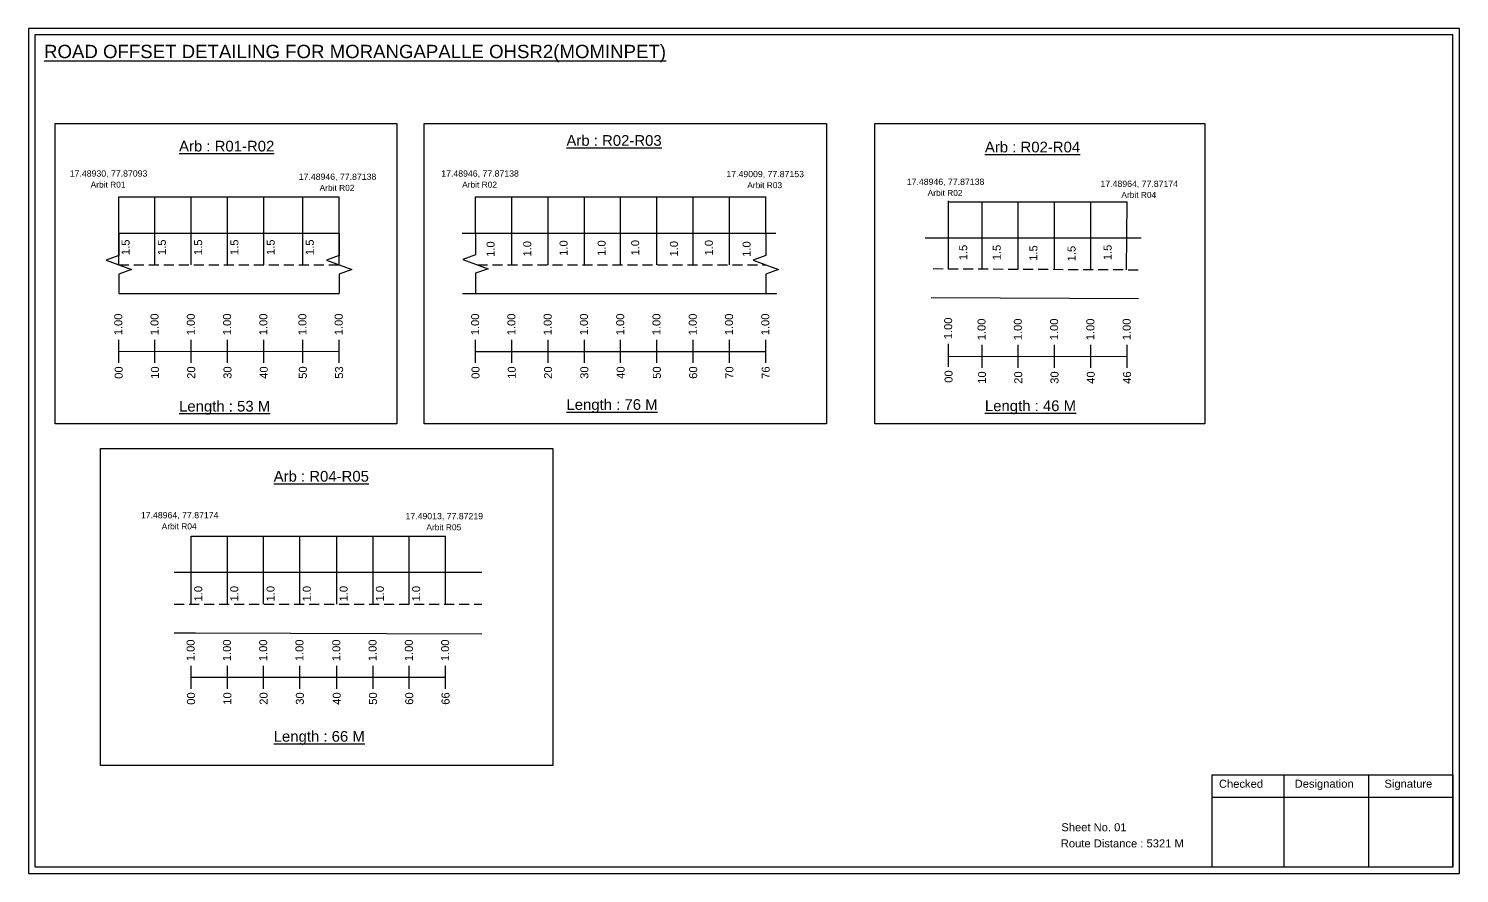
# Model space of a CAD drawing. Header units: inches. Extents: x 857 to 9621, y 2149 to 3662.
# Drawn here: x 4328 to 4864, y 2251 to 2568 of the extents above; entities that cross this region are included whole.
import ezdxf

# ---------------------------------------------------------------- set-up
doc = ezdxf.new("R2010")
doc.units = ezdxf.units.IN
doc.header["$MEASUREMENT"] = 0
doc.linetypes.add('DASHED2', pattern=[0.375, 0.25, -0.125])
doc.layers.add('PDF_Geometry', color=7, linetype='Continuous')
doc.layers.add('PDF_Text', color=5, linetype='Continuous')
doc.styles.add('PDF Arial', font='arial.ttf')
doc.styles.get("Standard").update_dxf_attribs({"font": 'arial.ttf'})

msp = doc.modelspace()

# ---------------------------------------------------------------- linework, layer by layer
at = {"color": 5}
for p, q in [((4361.65, 2504.65), (4444.31, 2504.65)), ((4495.45, 2504.65), (4604.25, 2504.65)), ((4672.82, 2502.78), (4739.75, 2502.78)), ((4388.79, 2377.44), (4484.21, 2377.44))]:
    msp.add_line(p, q, dxfattribs=at)
for p, q in [((4361.65, 2479.12), (4361.65, 2504.65)), ((4375.25, 2479.12), (4375.25, 2504.65)), ((4388.85, 2479.12), (4388.85, 2504.65)), ((4402.45, 2479.12), (4402.45, 2504.65)), ((4416.05, 2479.12), (4416.05, 2504.65)), ((4430.71, 2479.12), (4430.71, 2504.66)), ((4444.31, 2479.12), (4444.31, 2504.66)), ((4495.45, 2491.01), (4495.45, 2504.65)), ((4509.05, 2479.12), (4509.05, 2504.65)), ((4522.65, 2479.12), (4522.65, 2504.65)), ((4536.25, 2479.12), (4536.25, 2504.65)), ((4549.85, 2479.12), (4549.85, 2504.65)), ((4563.45, 2479.12), (4563.45, 2504.65)), ((4577.05, 2479.12), (4577.05, 2504.65)), ((4590.65, 2479.12), (4590.65, 2504.65)), ((4604.25, 2491), (4604.25, 2504.65)), ((4672.82, 2477.54), (4672.82, 2503.08)), ((4685.35, 2477.49), (4685.35, 2502.78)), ((4698.95, 2477.44), (4698.95, 2502.78)), ((4712.55, 2477.5), (4712.55, 2502.78)), ((4726.15, 2477.24), (4726.15, 2502.78)), ((4739.52, 2477.28), (4739.75, 2502.78)), ((4361.65, 2491), (4444.31, 2491)), ((4490.46, 2491), (4608.07, 2491.06)), ((4745, 2489.11), (4664.04, 2489.11)), ((4361.65, 2468.32), (4444.31, 2468.32)), ((4490.6, 2468.32), (4608.38, 2468.32)), ((4666.25, 2466.9), (4743.98, 2466.47)), ((4388.79, 2351.91), (4388.79, 2377.44)), ((4402.39, 2351.91), (4402.39, 2377.44)), ((4415.99, 2351.91), (4415.99, 2377.44)), ((4429.59, 2351.91), (4429.59, 2377.44)), ((4443.41, 2351.91), (4443.41, 2377.44)), ((4457.01, 2351.91), (4457.01, 2377.44)), ((4470.61, 2351.91), (4470.61, 2377.44)), ((4484.21, 2351.91), (4484.21, 2377.44)), ((4497.81, 2363.79), (4382.38, 2363.79)), ((4382.38, 2341.11), (4390.44, 2341.11)), ((4390.44, 2341.11), (4497.81, 2340.81))]:
    msp.add_line(p, q)
at = {"linetype": 'DASHED2', "ltscale": 15}
for p, q in [((4361.65, 2479.12), (4444.31, 2479.12)), ((4496.21, 2479.12), (4604.25, 2479.12)), ((4666.97, 2477.69), (4745.25, 2477.28)), ((4382.38, 2351.91), (4497.81, 2351.91))]:
    msp.add_line(p, q, dxfattribs=at)
at = {"color": 217, "true_color": 0x93278f}
for p, q in [((4361.65, 2442.42), (4361.65, 2450.98)), ((4361.65, 2446.69), (4444.31, 2446.7)), ((4375.25, 2442.42), (4375.25, 2450.98)), ((4388.85, 2442.42), (4388.85, 2450.98)), ((4402.45, 2442.42), (4402.45, 2450.98)), ((4416.05, 2442.42), (4416.05, 2450.98)), ((4430.71, 2442.42), (4430.71, 2450.98)), ((4444.31, 2442.42), (4444.31, 2450.98)), ((4495.45, 2442.42), (4495.45, 2450.98)), ((4495.45, 2446.69), (4604.25, 2446.69)), ((4509.05, 2442.42), (4509.05, 2450.98)), ((4522.65, 2442.42), (4522.65, 2450.98)), ((4536.25, 2442.42), (4536.25, 2450.98)), ((4549.85, 2442.42), (4549.85, 2450.98)), ((4563.45, 2442.42), (4563.45, 2450.98)), ((4577.05, 2442.42), (4577.05, 2450.98)), ((4590.65, 2442.42), (4590.65, 2450.98)), ((4604.25, 2442.42), (4604.25, 2450.98)), ((4672.82, 2440.93), (4672.82, 2449.49)), ((4685.35, 2440.54), (4685.35, 2449.1)), ((4698.95, 2440.54), (4698.95, 2449.1)), ((4712.55, 2440.54), (4712.55, 2449.1)), ((4726.15, 2440.54), (4726.15, 2449.1)), ((4739.75, 2440.54), (4739.75, 2449.1)), ((4672.82, 2444.81), (4739.75, 2444.83)), ((4388.79, 2320.22), (4388.79, 2328.77)), ((4402.39, 2320.22), (4402.39, 2328.77)), ((4415.99, 2320.22), (4415.99, 2328.77)), ((4429.59, 2320.22), (4429.59, 2328.77)), ((4443.41, 2320.22), (4443.41, 2328.77)), ((4457.01, 2320.22), (4457.01, 2328.77)), ((4470.61, 2320.22), (4470.61, 2328.77)), ((4484.21, 2320.22), (4484.21, 2328.77)), ((4388.79, 2324.48), (4484.21, 2324.55))]:
    msp.add_line(p, q, dxfattribs=at)
for points in [[(4337.79, 2532.14), (4465.89, 2532.14), (4465.89, 2419.46), (4337.79, 2419.46)], [(4476.22, 2532.14), (4627.08, 2532.14), (4627.08, 2419.46), (4476.22, 2419.46)], [(4645.12, 2532.14), (4768.92, 2532.14), (4768.92, 2419.46), (4645.12, 2419.46)], [(4354.86, 2410.28), (4524.48, 2410.28), (4524.48, 2291.46), (4354.86, 2291.46)]]:
    msp.add_lwpolyline(points, close=True)
at = {"linetype": 'Continuous'}
for points in [[(4361.65, 2491), (4361.65, 2482.57), (4356.91, 2480.85), (4366.4, 2477.39), (4361.65, 2475.67), (4361.65, 2468.32)], [(4444.31, 2491), (4444.31, 2482.57), (4439.57, 2480.85), (4449.05, 2477.39), (4444.31, 2475.67), (4444.31, 2468.32)], [(4495.43, 2491.29), (4495.43, 2482.86), (4490.69, 2481.13), (4500.17, 2477.68), (4495.43, 2475.95), (4495.43, 2468.6)], [(4604.25, 2491), (4604.25, 2482.57), (4599.51, 2480.85), (4608.99, 2477.39), (4604.25, 2475.67), (4604.25, 2468.32)]]:
    msp.add_lwpolyline(points, dxfattribs=at)
at = {"layer": 'PDF_Geometry'}
for points in [[(4327.86, 2567.69), (4327.86, 2250.97), (4864.34, 2250.97), (4864.34, 2567.69)], [(4330.19, 2565.36), (4330.19, 2253.39), (4861.92, 2253.39), (4861.92, 2565.36)]]:
    msp.add_lwpolyline(points, close=True, dxfattribs=at)
at = {"layer": 'PDF_Geometry', "color": 242, "true_color": 0xcc1f26}
msp.add_lwpolyline([(4861.92, 2253.3), (4771.58, 2253.3), (4771.58, 2287.91), (4861.92, 2287.91)], close=True, dxfattribs=at)
for points in [[(4798.56, 2287.91), (4798.56, 2253.3)], [(4830.28, 2287.91), (4830.28, 2253.3)], [(4771.58, 2279.54), (4861.92, 2279.54)]]:
    msp.add_lwpolyline(points, dxfattribs=at)

# ---------------------------------------------------------------- texts
at = {"color": 242, "true_color": 0xcd2027}
for s, height, p in [('%%UROAD OFFSET DETAILING FOR MORANGAPALLE OHSR2(MOMINPET)', 5, (4333.64, 2556.61)), ('%%UArb : R02-R03', 4, (4529.53, 2523.75)), ('%%UArb : R01-R02', 4, (4384.27, 2521.63)), ('%%UArb : R02-R04', 4, (4686.43, 2521.29)), ('%%ULength : 53 M', 4, (4384.27, 2424.13)), ('%%ULength : 76 M', 4, (4529.53, 2424.75)), ('%%ULength : 46 M', 4, (4686.43, 2424.29)), ('%%UArb : R04-R05', 4, (4419.75, 2397.85)), ('%%ULength : 66 M', 4, (4419.75, 2300.35))]:
    msp.add_text(s, height=height, dxfattribs=at).set_placement(p)
at = {"color": 5}
for s, height, p in [('17.48930, 77.87093', 2.34, (4343.3, 2512.2)), ('17.48946, 77.87138', 2.34, (4429.15, 2510.99)), ('17.48946, 77.87138', 2.34, (4482.6, 2512.2)), ('17.49009, 77.87153', 2.34, (4589.5, 2512)), ('17.48946, 77.87138', 2.34, (4657.14, 2509.1)), ('17.48964, 77.87174', 2.34, (4729.77, 2508.34)), ('Arbit R01', 2.246, (4351.12, 2508.07)), ('Arbit R02', 2.246, (4436.97, 2506.86)), ('Arbit R02', 2.246, (4490.42, 2508.08)), ('Arbit R03', 2.246, (4597.32, 2507.87)), ('Arbit R02', 2.246, (4664.96, 2504.97)), ('Arbit R04', 2.246, (4737.59, 2504.22)), ('17.48964, 77.87174', 2.34, (4369.96, 2384.1)), ('Arbit R04', 2.246, (4377.78, 2379.98)), ('17.49013, 77.87219', 2.34, (4469.18, 2383.75)), ('Arbit R05', 2.246, (4477, 2379.62))]:
    msp.add_text(s, height=height, dxfattribs=at).set_placement(p)
for s, p in [('1.5', (4365.72, 2482.79)), ('1.5', (4379.32, 2482.79)), ('1.5', (4392.92, 2482.79)), ('1.5', (4406.52, 2482.79)), ('1.5', (4420.12, 2482.79)), ('1.5', (4434.78, 2482.8)), ('1.0', (4502.58, 2482.1)), ('1.0', (4516.33, 2482.23)), ('1.0', (4529.95, 2482.49)), ('1.0', (4544.21, 2482.49)), ('1.0', (4556.8, 2482.62)), ('1.0', (4571.32, 2482.23)), ('1.0', (4584.42, 2482.62)), ('1.0', (4598.58, 2482.12)), ('1.5', (4679.79, 2480.83)), ('1.5', (4692.36, 2480.83)), ('1.5', (4706.1, 2480.63)), ('1.5', (4720.41, 2480.44)), ('1.5', (4733.93, 2480.85)), ('1.0', (4392.96, 2352.91)), ('1.0', (4406.46, 2352.91)), ('1.0', (4420.06, 2352.91)), ('1.0', (4433.66, 2352.91)), ('1.0', (4447.47, 2352.91)), ('1.0', (4461.07, 2352.91)), ('1.0', (4474.67, 2352.91))]:
    msp.add_text(s, height=3, rotation=90).set_placement(p)
at = {"color": 217, "true_color": 0x93278f}
for s, p in [('1.00', (4362.98, 2452.71)), ('1.00', (4376.58, 2452.71)), ('1.00', (4390.18, 2452.71)), ('1.00', (4403.78, 2452.71)), ('1.00', (4417.38, 2452.71)), ('1.00', (4432.03, 2452.72)), ('1.00', (4445.63, 2452.72)), ('1.00', (4496.78, 2452.71)), ('1.00', (4510.38, 2452.71)), ('1.00', (4523.98, 2452.71)), ('1.00', (4537.58, 2452.71)), ('1.00', (4551.18, 2452.71)), ('1.00', (4564.78, 2452.71)), ('1.00', (4578.38, 2452.71)), ('1.00', (4591.98, 2452.71)), ('1.00', (4605.58, 2452.71)), ('1.00', (4674.15, 2451.22)), ('1.00', (4686.67, 2450.84)), ('1.00', (4700.27, 2450.84)), ('1.00', (4713.87, 2450.84)), ('1.00', (4727.47, 2450.84)), ('1.00', (4741.07, 2450.84)), ('00', (4363.13, 2436.39)), ('10', (4376.73, 2436.39)), ('20', (4390.33, 2436.39)), ('30', (4403.93, 2436.39)), ('40', (4417.53, 2436.39)), ('50', (4432.18, 2436.4)), ('53', (4445.78, 2436.4)), ('00', (4496.93, 2436.39)), ('10', (4510.53, 2436.39)), ('20', (4524.13, 2436.39)), ('30', (4537.73, 2436.39)), ('40', (4551.33, 2436.39)), ('50', (4564.93, 2436.39)), ('60', (4578.53, 2436.39)), ('70', (4592.13, 2436.39)), ('76', (4605.73, 2436.39)), ('00', (4674.3, 2434.9)), ('10', (4686.82, 2434.52)), ('20', (4700.42, 2434.52)), ('30', (4714.02, 2434.52)), ('40', (4727.62, 2434.52)), ('46', (4741.22, 2434.52)), ('1.00', (4390.11, 2330.51)), ('1.00', (4403.71, 2330.51)), ('1.00', (4417.31, 2330.51)), ('1.00', (4430.91, 2330.51)), ('1.00', (4444.73, 2330.51)), ('1.00', (4458.33, 2330.51)), ('1.00', (4471.93, 2330.51)), ('1.00', (4485.53, 2330.51)), ('00', (4390.27, 2314.19)), ('10', (4403.87, 2314.19)), ('20', (4417.47, 2314.19)), ('30', (4431.07, 2314.19)), ('40', (4444.88, 2314.19)), ('50', (4458.48, 2314.19)), ('60', (4472.08, 2314.19)), ('66', (4485.68, 2314.19))]:
    msp.add_text(s, height=3, rotation=90, dxfattribs=at).set_placement(p)
for s, p in [('Sheet No. 01', (4715.08, 2266.77)), ('Route Distance : 5321 M', (4714.89, 2260.72))]:
    msp.add_text(s, height=3).set_placement(p)
at = {"layer": 'PDF_Text', "color": 7, "attachment_point": 7, "style": 'PDF Arial'}
for s, insert, char_height in [('Checked', (4774.18, 2283.02), 3.001), ('Designation', (4802.56, 2282.19), 3.0006), ('Signature', (4836.24, 2282.19), 3.001)]:
    msp.add_mtext(s, dxfattribs=dict(at, insert=insert, char_height=char_height))

doc.saveas('drawing.dxf')
